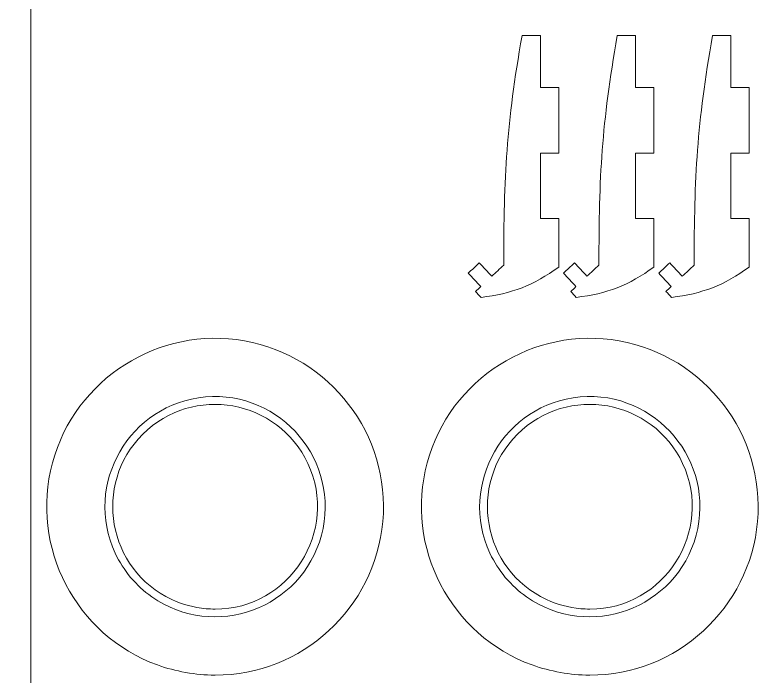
# Model space of a CAD drawing. Header units: centimetres. Extents: x -36.5 to 33.1, y -48.3 to 44.1.
# Drawn here: x -13.95 to -1.62, y 10.11 to 20.93 of the extents above; entities that cross this region are included whole.
import ezdxf

# ---------------------------------------------------------------- set-up
doc = ezdxf.new("R2010")
doc.units = ezdxf.units.CM
doc.header["$MEASUREMENT"] = 0
doc.layers.add('Camada 1', color=7, linetype='Continuous')

msp = doc.modelspace()

# ---------------------------------------------------------------- linework, layer by layer
at = {"layer": 'Camada 1', "color": 2, "lineweight": 20}
for points in [[(-36.4923, -13.5388), (-36.4923, -13.5388), (-13.6923, -13.5388), (-13.6923, -13.5388), (-13.6923, -13.5388), (-13.6923, -13.5388), (-13.6923, 21.2612), (-13.6923, 21.2612), (-13.6923, 21.2612), (-13.6923, 21.2612), (-36.4923, 21.2612), (-36.4923, 21.2612), (-36.4923, 21.2612), (-36.4923, 21.2612), (-36.4923, -13.5388), (-36.4923, -13.5388), (-36.4923, -13.5388), (-36.4923, -13.5388), (-36.4923, -13.5388), (-36.4923, -13.5388)], [(-13.6923, -13.5388), (-13.6923, -13.5388), (9.1077, -13.5388), (9.1077, -13.5388), (9.1077, -13.5388), (9.1077, -13.5388), (9.1077, 21.2612), (9.1077, 21.2612), (9.1077, 21.2612), (9.1077, 21.2612), (-13.6923, 21.2612), (-13.6923, 21.2612), (-13.6923, 21.2612), (-13.6923, 21.2612), (-13.6923, -13.5388), (-13.6923, -13.5388), (-13.6923, -13.5388), (-13.6923, -13.5388), (-13.6923, -13.5388), (-13.6923, -13.5388)]]:
    msp.add_open_spline(points, degree=3, knots=[0, 0, 0, 0, 0.16666667, 0.16666667, 0.16666667, 0.16666667, 0.33333333, 0.33333333, 0.33333333, 0.33333333, 0.5, 0.5, 0.5, 0.5, 0.66666667, 0.66666667, 0.66666667, 0.66666667, 1, 1, 1, 1], dxfattribs=at)
at = {"layer": 'Camada 1', "lineweight": 9}
for points, knots in [([(-5.36182, 19.74362), (-5.36182, 20.02719), (-5.36182, 20.31078), (-5.36182, 20.59435), (-5.36182, 20.59435), (-5.46181, 20.59435), (-5.5618, 20.59435), (-5.66179, 20.59435), (-5.66179, 20.59435), (-5.91616, 19.14607), (-5.96178, 18.2973), (-5.96178, 16.83932), (-5.96178, 16.83932), (-6.0269, 16.77841), (-6.09204, 16.71751), (-6.15716, 16.6566), (-6.15716, 16.6566), (-6.22547, 16.72963), (-6.29376, 16.80267), (-6.36206, 16.8757), (-6.36206, 16.8757), (-6.42211, 16.81954), (-6.48217, 16.7634), (-6.54222, 16.70724), (-6.54222, 16.70724), (-6.47393, 16.6342), (-6.40562, 16.56116), (-6.33733, 16.48813), (-6.33733, 16.48813), (-6.36574, 16.46157), (-6.39413, 16.435), (-6.42253, 16.40845), (-6.42253, 16.40845), (-6.39262, 16.37646), (-6.36271, 16.34446), (-6.3328, 16.31247), (-6.3328, 16.31247), (-5.82852, 16.37122), (-5.47248, 16.51027), (-5.06183, 16.80879), (-5.06183, 16.80879), (-5.06183, 17.07234), (-5.06183, 17.33589), (-5.06183, 17.59944), (-5.06183, 17.59944), (-5.16182, 17.59944), (-5.26182, 17.59944), (-5.36182, 17.59944), (-5.36182, 17.59944), (-5.36182, 17.9568), (-5.36182, 18.31417), (-5.36182, 18.67153), (-5.36182, 18.67153), (-5.26182, 18.67153), (-5.16182, 18.67153), (-5.06183, 18.67153), (-5.06183, 18.67153), (-5.06183, 19.02889), (-5.06183, 19.38626), (-5.06183, 19.74362), (-5.06183, 19.74362), (-5.16182, 19.74362), (-5.26182, 19.74362), (-5.36182, 19.74362)], [0, 0, 0, 0, 0.05882353, 0.05882353, 0.05882353, 0.05882353, 0.11764706, 0.11764706, 0.11764706, 0.11764706, 0.17647059, 0.17647059, 0.17647059, 0.17647059, 0.23529412, 0.23529412, 0.23529412, 0.23529412, 0.29411765, 0.29411765, 0.29411765, 0.29411765, 0.35294118, 0.35294118, 0.35294118, 0.35294118, 0.41176471, 0.41176471, 0.41176471, 0.41176471, 0.47058824, 0.47058824, 0.47058824, 0.47058824, 0.52941176, 0.52941176, 0.52941176, 0.52941176, 0.58823529, 0.58823529, 0.58823529, 0.58823529, 0.64705882, 0.64705882, 0.64705882, 0.64705882, 0.70588235, 0.70588235, 0.70588235, 0.70588235, 0.76470588, 0.76470588, 0.76470588, 0.76470588, 0.82352941, 0.82352941, 0.82352941, 0.82352941, 0.88235294, 0.88235294, 0.88235294, 0.88235294, 1, 1, 1, 1]), ([(-3.80458, 19.74362), (-3.80458, 20.02719), (-3.80458, 20.31078), (-3.80458, 20.59435), (-3.80458, 20.59435), (-3.90457, 20.59435), (-4.00456, 20.59435), (-4.10455, 20.59435), (-4.10455, 20.59435), (-4.35892, 19.14607), (-4.40454, 18.2973), (-4.40454, 16.83932), (-4.40454, 16.83932), (-4.46966, 16.77841), (-4.5348, 16.71751), (-4.59992, 16.6566), (-4.59992, 16.6566), (-4.66823, 16.72963), (-4.73652, 16.80267), (-4.80482, 16.8757), (-4.80482, 16.8757), (-4.86487, 16.81954), (-4.92493, 16.7634), (-4.98498, 16.70724), (-4.98498, 16.70724), (-4.91669, 16.6342), (-4.84838, 16.56116), (-4.78009, 16.48813), (-4.78009, 16.48813), (-4.8085, 16.46157), (-4.83689, 16.435), (-4.86529, 16.40845), (-4.86529, 16.40845), (-4.83538, 16.37646), (-4.80547, 16.34446), (-4.77556, 16.31247), (-4.77556, 16.31247), (-4.27128, 16.37122), (-3.91524, 16.51027), (-3.50459, 16.80879), (-3.50459, 16.80879), (-3.50459, 17.07234), (-3.50459, 17.33589), (-3.50459, 17.59944), (-3.50459, 17.59944), (-3.60458, 17.59944), (-3.70458, 17.59944), (-3.80458, 17.59944), (-3.80458, 17.59944), (-3.80458, 17.9568), (-3.80458, 18.31417), (-3.80458, 18.67153), (-3.80458, 18.67153), (-3.70458, 18.67153), (-3.60458, 18.67153), (-3.50459, 18.67153), (-3.50459, 18.67153), (-3.50459, 19.02889), (-3.50459, 19.38626), (-3.50459, 19.74362), (-3.50459, 19.74362), (-3.60458, 19.74362), (-3.70458, 19.74362), (-3.80458, 19.74362)], [0, 0, 0, 0, 0.05882353, 0.05882353, 0.05882353, 0.05882353, 0.11764706, 0.11764706, 0.11764706, 0.11764706, 0.17647059, 0.17647059, 0.17647059, 0.17647059, 0.23529412, 0.23529412, 0.23529412, 0.23529412, 0.29411765, 0.29411765, 0.29411765, 0.29411765, 0.35294118, 0.35294118, 0.35294118, 0.35294118, 0.41176471, 0.41176471, 0.41176471, 0.41176471, 0.47058824, 0.47058824, 0.47058824, 0.47058824, 0.52941176, 0.52941176, 0.52941176, 0.52941176, 0.58823529, 0.58823529, 0.58823529, 0.58823529, 0.64705882, 0.64705882, 0.64705882, 0.64705882, 0.70588235, 0.70588235, 0.70588235, 0.70588235, 0.76470588, 0.76470588, 0.76470588, 0.76470588, 0.82352941, 0.82352941, 0.82352941, 0.82352941, 0.88235294, 0.88235294, 0.88235294, 0.88235294, 1, 1, 1, 1]), ([(-2.24734, 19.74362), (-2.24734, 20.02719), (-2.24734, 20.31078), (-2.24734, 20.59435), (-2.24734, 20.59435), (-2.34733, 20.59435), (-2.44732, 20.59435), (-2.54731, 20.59435), (-2.54731, 20.59435), (-2.80168, 19.14607), (-2.8473, 18.2973), (-2.8473, 16.83932), (-2.8473, 16.83932), (-2.91242, 16.77841), (-2.97756, 16.71751), (-3.04268, 16.6566), (-3.04268, 16.6566), (-3.11099, 16.72963), (-3.17928, 16.80267), (-3.24758, 16.8757), (-3.24758, 16.8757), (-3.30763, 16.81954), (-3.36769, 16.7634), (-3.42774, 16.70724), (-3.42774, 16.70724), (-3.35945, 16.6342), (-3.29114, 16.56116), (-3.22285, 16.48813), (-3.22285, 16.48813), (-3.25126, 16.46157), (-3.27965, 16.435), (-3.30805, 16.40845), (-3.30805, 16.40845), (-3.27814, 16.37646), (-3.24823, 16.34446), (-3.21832, 16.31247), (-3.21832, 16.31247), (-2.71404, 16.37122), (-2.358, 16.51027), (-1.94735, 16.80879), (-1.94735, 16.80879), (-1.94735, 17.07234), (-1.94735, 17.33589), (-1.94735, 17.59944), (-1.94735, 17.59944), (-2.04734, 17.59944), (-2.14734, 17.59944), (-2.24734, 17.59944), (-2.24734, 17.59944), (-2.24734, 17.9568), (-2.24734, 18.31417), (-2.24734, 18.67153), (-2.24734, 18.67153), (-2.14734, 18.67153), (-2.04734, 18.67153), (-1.94735, 18.67153), (-1.94735, 18.67153), (-1.94735, 19.02889), (-1.94735, 19.38626), (-1.94735, 19.74362), (-1.94735, 19.74362), (-2.04734, 19.74362), (-2.14734, 19.74362), (-2.24734, 19.74362)], [0, 0, 0, 0, 0.05882353, 0.05882353, 0.05882353, 0.05882353, 0.11764706, 0.11764706, 0.11764706, 0.11764706, 0.17647059, 0.17647059, 0.17647059, 0.17647059, 0.23529412, 0.23529412, 0.23529412, 0.23529412, 0.29411765, 0.29411765, 0.29411765, 0.29411765, 0.35294118, 0.35294118, 0.35294118, 0.35294118, 0.41176471, 0.41176471, 0.41176471, 0.41176471, 0.47058824, 0.47058824, 0.47058824, 0.47058824, 0.52941176, 0.52941176, 0.52941176, 0.52941176, 0.58823529, 0.58823529, 0.58823529, 0.58823529, 0.64705882, 0.64705882, 0.64705882, 0.64705882, 0.70588235, 0.70588235, 0.70588235, 0.70588235, 0.76470588, 0.76470588, 0.76470588, 0.76470588, 0.82352941, 0.82352941, 0.82352941, 0.82352941, 0.88235294, 0.88235294, 0.88235294, 0.88235294, 1, 1, 1, 1]), ([(-11.16328, 10.17775), (-11.32674, 10.21424), (-11.46504, 10.24368), (-11.62536, 10.30219), (-11.62536, 10.30219), (-12.96118, 10.78975), (-13.71251, 12.22791), (-13.34164, 13.60473), (-13.34164, 13.60473), (-12.97153, 14.9787), (-11.60244, 15.85053), (-10.20095, 15.60129), (-10.20095, 15.60129), (-8.80109, 15.35235), (-7.81282, 14.06392), (-7.93853, 12.64718), (-7.93853, 12.64718), (-8.06408, 11.23226), (-9.26096, 10.13426), (-10.68211, 10.13512), (-10.68211, 10.13512), (-10.8542, 10.13523), (-10.99591, 10.15545), (-11.16328, 10.17775)], [0, 0, 0, 0, 0.14285714, 0.14285714, 0.14285714, 0.14285714, 0.28571429, 0.28571429, 0.28571429, 0.28571429, 0.42857143, 0.42857143, 0.42857143, 0.42857143, 0.57142857, 0.57142857, 0.57142857, 0.57142857, 0.71428571, 0.71428571, 0.71428571, 0.71428571, 1, 1, 1, 1]), ([(-5.03551, 10.17775), (-5.19898, 10.21424), (-5.33728, 10.24368), (-5.4976, 10.30219), (-5.4976, 10.30219), (-6.83341, 10.78975), (-7.58474, 12.22791), (-7.21387, 13.60473), (-7.21387, 13.60473), (-6.84377, 14.9787), (-5.47468, 15.85053), (-4.07318, 15.60129), (-4.07318, 15.60129), (-2.67332, 15.35235), (-1.68505, 14.06392), (-1.81076, 12.64718), (-1.81076, 12.64718), (-1.93632, 11.23226), (-3.1332, 10.13426), (-4.55435, 10.13512), (-4.55435, 10.13512), (-4.72644, 10.13523), (-4.86815, 10.15545), (-5.03551, 10.17775)], [0, 0, 0, 0, 0.14285714, 0.14285714, 0.14285714, 0.14285714, 0.28571429, 0.28571429, 0.28571429, 0.28571429, 0.42857143, 0.42857143, 0.42857143, 0.42857143, 0.57142857, 0.57142857, 0.57142857, 0.57142857, 0.71428571, 0.71428571, 0.71428571, 0.71428571, 1, 1, 1, 1]), ([(-10.82948, 11.22105), (-11.03852, 11.24888), (-11.19445, 11.28051), (-11.38996, 11.37176), (-11.38996, 11.37176), (-12.441, 11.86233), (-12.68603, 13.25462), (-11.86549, 14.07439), (-11.86549, 14.07439), (-11.04326, 14.89585), (-9.65222, 14.64417), (-9.16346, 13.59633), (-9.16346, 13.59633), (-8.64809, 12.49142), (-9.46254, 11.21368), (-10.68211, 11.21446), (-10.68211, 11.21446), (-10.73124, 11.21666), (-10.78036, 11.21886), (-10.82948, 11.22105)], [0, 0, 0, 0, 0.16666667, 0.16666667, 0.16666667, 0.16666667, 0.33333333, 0.33333333, 0.33333333, 0.33333333, 0.5, 0.5, 0.5, 0.5, 0.66666667, 0.66666667, 0.66666667, 0.66666667, 1, 1, 1, 1]), ([(-4.70172, 11.22105), (-4.91076, 11.24888), (-5.06669, 11.28051), (-5.26219, 11.37176), (-5.26219, 11.37176), (-6.31324, 11.86233), (-6.55826, 13.25462), (-5.73773, 14.07439), (-5.73773, 14.07439), (-4.9155, 14.89585), (-3.52446, 14.64417), (-3.0357, 13.59633), (-3.0357, 13.59633), (-2.52032, 12.49142), (-3.33478, 11.21368), (-4.55435, 11.21446), (-4.55435, 11.21446), (-4.60348, 11.21666), (-4.65259, 11.21886), (-4.70172, 11.22105)], [0, 0, 0, 0, 0.16666667, 0.16666667, 0.16666667, 0.16666667, 0.33333333, 0.33333333, 0.33333333, 0.33333333, 0.5, 0.5, 0.5, 0.5, 0.66666667, 0.66666667, 0.66666667, 0.66666667, 1, 1, 1, 1])]:
    msp.add_open_spline(points, degree=3, knots=knots, dxfattribs=at)
at = {"layer": 'Camada 1', "color": 140, "lineweight": 9}
for points in [[(-12.06311, 11.73412), (-12.16703, 11.86974), (-12.24107, 11.97118), (-12.31494, 12.12956), (-12.31494, 12.12956), (-12.84103, 13.25743), (-12.07788, 14.5753), (-10.8405, 14.68363), (-10.8405, 14.68363), (-9.59933, 14.79229), (-8.61851, 13.62721), (-8.94317, 12.42186), (-8.94317, 12.42186), (-9.26693, 11.21984), (-10.69351, 10.6998), (-11.71416, 11.4141), (-11.71416, 11.4141), (-11.85874, 11.51528), (-11.94666, 11.60688), (-12.06311, 11.73412)], [(-5.93534, 11.73412), (-6.03926, 11.86974), (-6.1133, 11.97118), (-6.18718, 12.12956), (-6.18718, 12.12956), (-6.71327, 13.25743), (-5.95012, 14.5753), (-4.71274, 14.68363), (-4.71274, 14.68363), (-3.47156, 14.79229), (-2.49074, 13.62721), (-2.8154, 12.42186), (-2.8154, 12.42186), (-3.13916, 11.21984), (-4.56575, 10.6998), (-5.5864, 11.4141), (-5.5864, 11.4141), (-5.73097, 11.51528), (-5.8189, 11.60688), (-5.93534, 11.73412)]]:
    msp.add_open_spline(points, degree=3, knots=[0, 0, 0, 0, 0.16666667, 0.16666667, 0.16666667, 0.16666667, 0.33333333, 0.33333333, 0.33333333, 0.33333333, 0.5, 0.5, 0.5, 0.5, 0.66666667, 0.66666667, 0.66666667, 0.66666667, 1, 1, 1, 1], dxfattribs=at)

doc.saveas('drawing.dxf')
